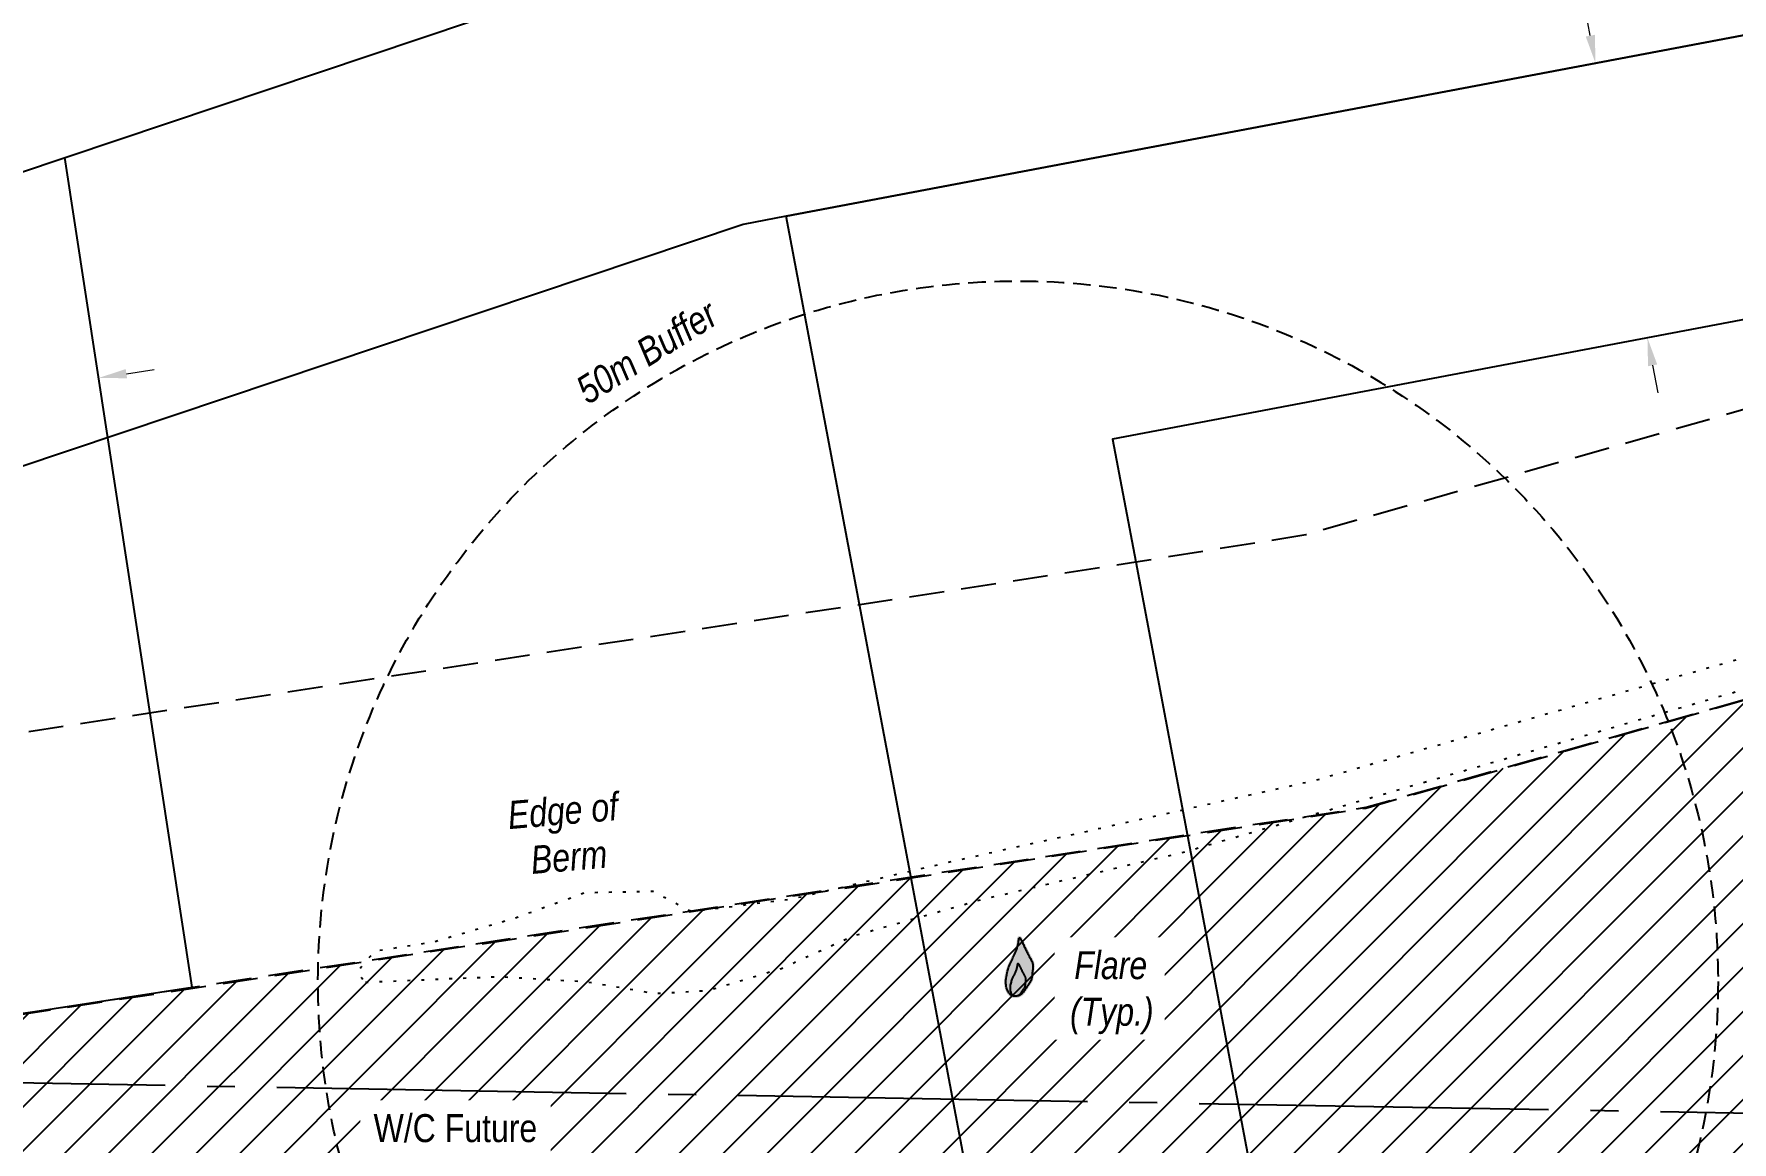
# Model space of a CAD drawing. Extents: x 407440 to 411585, y 6041728 to 6045069.
# Drawn here: x 410318 to 410926, y 6044339 to 6044735 of the extents above; entities that cross this region are included whole.
import ezdxf

# ---------------------------------------------------------------- set-up
doc = ezdxf.new("R2010")
doc.units = 0
doc.header["$LTSCALE"] = 5
doc.header["$PDMODE"] = 34
doc.header["$PDSIZE"] = 0.03
for name, pattern in [('foc-ACCESSROAD', [3.75, 2.5, -1.25]), ('foc-QUARTERLINE', [33, 25, -3, 2, -3]), ('foc-TIELINE', [1.875, 1.25, -0.625]), ('foc-TOPO', [1, 0.2, -0.8])]:
    doc.linetypes.add(name, pattern=pattern)
doc.layers.get('Defpoints').update_dxf_attribs({"color": 9})
for name, color, linetype, lineweight in [('AS-GENERAL', 48, 'Continuous', 18), ('C-WS-T', 13, 'Continuous', 9), ('F-RW-T', 190, 'Continuous', 9), ('T-TEXT', 48, 'Continuous', 18)]:
    doc.layers.add(name, color=color, linetype=linetype, lineweight=lineweight)
for name, color, linetype in [('AS-SYMBOL', 7, 'Continuous'), ('C-RW', 13, 'Continuous'), ('C-WS', 13, 'foc-ACCESSROAD'), ('F-AR', 190, 'foc-ACCESSROAD'), ('F-RW', 190, 'Continuous'), ('L-QSEC', 8, 'foc-QUARTERLINE'), ('P-BUFFER-PURPLE', 187, 'foc-TIELINE'), ('P-BUFFER-PURPLE-T', 187, 'Continuous'), ('P-PROPOSED-EXISTING-H', 59, 'Continuous'), ('T-GENERAL', 48, 'foc-TOPO')]:
    doc.layers.add(name, color=color, linetype=linetype)
doc.styles.add('80CG', font='ARIALN.TTF', dxfattribs={"height": 10})
doc.styles.add('80L', font='ARIALN.TTF', dxfattribs={"height": 10})
doc.dimstyles.new('Compass 5 000', dxfattribs={"dimscale": 5, "dimtxt": 9, "dimasz": 2, "dimexe": 0.2, "dimexo": 0.0625, "dimgap": 0.5, "dimtad": 0, "dimtih": 1, "dimtoh": 1, "dimzin": 0, "dimdsep": 46, "dimtxsty": '80CG', "dimcen": 0.1, "dimse1": 1, "dimse2": 1, "dimclrd": 256, "dimclrt": 256, "dimaunit": 1, "dimadec": 4, "dimazin": 0, "dimtfac": 0.06, "dimtofl": 0, "dimtmove": 0, "dimatfit": 1, "dimfxl": 0.2, "dimtolj": 1, "dimtzin": 0, "dimlwd": -1, "dimarcsym": 0})

# ---------------------------------------------------------------- blocks, each defined once
blk = doc.blocks.new('FLARE')
h = blk.add_hatch(color=255)
h.dxf.hatch_style = 1
h.paths.add_polyline_path([(0.163, 2.409, 0.114147), (0.125, 2.434), (0.109, 2.439, 0.261551), (0.012, 2.423), (0, 2.413, 0.131268), (-0.031, 2.371), (-0.04, 2.346, 0.041497), (-0.045, 2.33), (-0.053, 2.292, 0.015174), (-0.054, 2.286), (-0.061, 2.237, 0.004376), (-0.061, 2.236), (-0.068, 2.178), (-0.077, 2.114), (-0.087, 2.047), (-0.101, 1.977), (-0.118, 1.906), (-0.14, 1.833), (-0.165, 1.759), (-0.193, 1.684), (-0.223, 1.609), (-0.256, 1.534), (-0.289, 1.46), (-0.324, 1.388), (-0.358, 1.317), (-0.393, 1.247, 0.000505), (-0.393, 1.247), (-0.428, 1.176, 0.002398), (-0.428, 1.175), (-0.463, 1.104, 0.004177), (-0.464, 1.102), (-0.497, 1.029, 0.005735), (-0.498, 1.027), (-0.531, 0.951, 0.006994), (-0.532, 0.948), (-0.564, 0.869, 0.00791), (-0.565, 0.866), (-0.596, 0.781, 0.008323), (-0.597, 0.778), (-0.627, 0.688, 0.008095), (-0.628, 0.684), (-0.656, 0.59, 0.008067), (-0.656, 0.587), (-0.682, 0.489, 0.008387), (-0.682, 0.486), (-0.704, 0.386, 0.009056), (-0.705, 0.383), (-0.723, 0.283, 0.010123), (-0.724, 0.279), (-0.738, 0.181, 0.011689), (-0.739, 0.176), (-0.748, 0.081, 0.013925), (-0.748, 0.075), (-0.752, -0.017, 0.016488), (-0.752, -0.023), (-0.749, -0.11, 0.017255), (-0.749, -0.117), (-0.741, -0.198, 0.01735), (-0.74, -0.205), (-0.728, -0.28, 0.017311), (-0.726, -0.287), (-0.71, -0.357, 0.01715), (-0.708, -0.364), (-0.687, -0.429, 0.016886), (-0.685, -0.435), (-0.662, -0.495, 0.016546), (-0.659, -0.501), (-0.634, -0.556, 0.016164), (-0.631, -0.562), (-0.604, -0.611, 0.016329), (-0.6, -0.617), (-0.572, -0.661, 0.018828), (-0.568, -0.667), (-0.538, -0.707, 0.022087), (-0.533, -0.714), (-0.502, -0.748, 0.025345), (-0.495, -0.755), (-0.463, -0.785, 0.028234), (-0.454, -0.792), (-0.42, -0.817, 0.030298), (-0.409, -0.823), (-0.373, -0.843, 0.031129), (-0.362, -0.848), (-0.324, -0.864, 0.030544), (-0.312, -0.867), (-0.272, -0.878, 0.028465), (-0.26, -0.88), (-0.217, -0.887, 0.025311), (-0.207, -0.888), (-0.162, -0.89, 0.02283), (-0.153, -0.89), (-0.107, -0.887, 0.021226), (-0.099, -0.887), (-0.052, -0.88, 0.020401), (-0.044, -0.879), (0.002, -0.869, 0.020299), (0.01, -0.867), (0.055, -0.853, 0.020911), (0.063, -0.85), (0.106, -0.833, 0.022277), (0.114, -0.83), (0.154, -0.809, 0.023712), (0.163, -0.804), (0.2, -0.781, 0.022408), (0.207, -0.776), (0.242, -0.749, 0.01993), (0.248, -0.744), (0.28, -0.716, 0.017146), (0.285, -0.711), (0.314, -0.68, 0.014211), (0.318, -0.676), (0.345, -0.645, 0.011221), (0.348, -0.641), (0.374, -0.609, 0.008212), (0.376, -0.606), (0.4, -0.573, 0.005172), (0.402, -0.571), (0.425, -0.538, 0.002523), (0.425, -0.537), (0.448, -0.505, 0.001671), (0.448, -0.504), (0.47, -0.472, 0.001229), (0.471, -0.472), (0.492, -0.439, 0.00075), (0.493, -0.439), (0.514, -0.406, 0.00026), (0.515, -0.406), (0.537, -0.373), (0.56, -0.339), (0.583, -0.304), (0.608, -0.267), (0.634, -0.229, 0.001311), (0.634, -0.228), (0.661, -0.188, 0.003726), (0.662, -0.187), (0.689, -0.145, 0.006065), (0.691, -0.143), (0.717, -0.101, 0.008452), (0.719, -0.098), (0.744, -0.054, 0.010991), (0.746, -0.05), (0.77, -0.005, 0.013767), (0.772, 0), (0.793, 0.046, 0.016839), (0.795, 0.053), (0.813, 0.099, 0.019104), (0.815, 0.107), (0.829, 0.154, 0.016987), (0.83, 0.161), (0.841, 0.209, 0.013636), (0.842, 0.214), (0.849, 0.263, 0.010244), (0.85, 0.267), (0.855, 0.315, 0.006846), (0.856, 0.317), (0.86, 0.365, 0.003419), (0.86, 0.367), (0.863, 0.414), (0.867, 0.46), (0.871, 0.503), (0.876, 0.545), (0.881, 0.586), (0.887, 0.628, 0.001278), (0.887, 0.629), (0.893, 0.67, 0.004735), (0.893, 0.672), (0.898, 0.712, 0.008354), (0.899, 0.715), (0.902, 0.755, 0.012059), (0.902, 0.76), (0.904, 0.8, 0.015712), (0.904, 0.806), (0.903, 0.846, 0.018457), (0.903, 0.853), (0.899, 0.893, 0.018102), (0.898, 0.9), (0.891, 0.94, 0.016533), (0.89, 0.946), (0.88, 0.987, 0.014576), (0.878, 0.992), (0.866, 1.034, 0.012435), (0.864, 1.038), (0.849, 1.081, 0.010283), (0.847, 1.085), (0.829, 1.13, 0.00824), (0.828, 1.133), (0.807, 1.18, 0.00638), (0.806, 1.182), (0.782, 1.232, 0.004735), (0.781, 1.234), (0.755, 1.286, 0.003388), (0.755, 1.287), (0.727, 1.341, 0.002345), (0.726, 1.342), (0.697, 1.398, 0.001492), (0.696, 1.399), (0.666, 1.455, 0.000746), (0.666, 1.456), (0.635, 1.513), (0.604, 1.569), (0.575, 1.625), (0.546, 1.678), (0.52, 1.729), (0.495, 1.779), (0.471, 1.827), (0.448, 1.875), (0.425, 1.923), (0.401, 1.973), (0.377, 2.023), (0.353, 2.076, 0.000332), (0.353, 2.076), (0.327, 2.132, 0.001849), (0.326, 2.132), (0.3, 2.188, 0.0038), (0.299, 2.189), (0.273, 2.242, 0.006473), (0.272, 2.244), (0.246, 2.293, 0.010865), (0.244, 2.297), (0.22, 2.338, 0.019524), (0.215, 2.345), (0.193, 2.377, 0.041077), (0.183, 2.389)])
at = {"color": 48, "flags": 128}
for points in [[(0.109, -0.72), (0.069, -0.74), (0.026, -0.758), (-0.019, -0.771), (-0.065, -0.781), (-0.112, -0.788), (-0.158, -0.79), (-0.203, -0.788), (-0.246, -0.782), (-0.287, -0.771), (-0.325, -0.755), (-0.361, -0.735), (-0.395, -0.711), (-0.428, -0.681), (-0.458, -0.647), (-0.488, -0.608), (-0.516, -0.563), (-0.543, -0.514), (-0.569, -0.459), (-0.592, -0.399), (-0.612, -0.334), (-0.629, -0.264), (-0.642, -0.188), (-0.649, -0.107), (-0.652, -0.021), (-0.648, 0.071), (-0.639, 0.167), (-0.625, 0.265), (-0.607, 0.365), (-0.585, 0.464), (-0.56, 0.562), (-0.532, 0.656), (-0.502, 0.747), (-0.472, 0.831), (-0.439, 0.911), (-0.406, 0.987), (-0.373, 1.06), (-0.338, 1.132), (-0.304, 1.202), (-0.269, 1.273), (-0.233, 1.345), (-0.198, 1.418), (-0.164, 1.494), (-0.131, 1.57), (-0.1, 1.648), (-0.071, 1.725), (-0.045, 1.803), (-0.022, 1.88), (-0.003, 1.955), (0.011, 2.029), (0.022, 2.1), (0.031, 2.165), (0.038, 2.223), (0.045, 2.272), (0.053, 2.31), (0.063, 2.335), (0.075, 2.345), (0.091, 2.339), (0.111, 2.319), (0.133, 2.287), (0.158, 2.246), (0.183, 2.197), (0.21, 2.144), (0.236, 2.089), (0.262, 2.034), (0.287, 1.981), (0.311, 1.93), (0.334, 1.88), (0.358, 1.832), (0.381, 1.783), (0.406, 1.734), (0.431, 1.684), (0.458, 1.632), (0.486, 1.578), (0.516, 1.522), (0.547, 1.465), (0.578, 1.408), (0.608, 1.351), (0.638, 1.295), (0.666, 1.241), (0.692, 1.189), (0.715, 1.139), (0.736, 1.092), (0.755, 1.048), (0.77, 1.005), (0.783, 0.963), (0.792, 0.923), (0.799, 0.883), (0.803, 0.843), (0.804, 0.804), (0.803, 0.764), (0.799, 0.724), (0.794, 0.684), (0.788, 0.642), (0.782, 0.6), (0.776, 0.557), (0.771, 0.513), (0.767, 0.468), (0.764, 0.421), (0.76, 0.374), (0.756, 0.326), (0.75, 0.278), (0.743, 0.23), (0.733, 0.182), (0.719, 0.134), (0.702, 0.087), (0.681, 0.041), (0.658, -0.004), (0.632, -0.048), (0.606, -0.091), (0.579, -0.132), (0.552, -0.172), (0.525, -0.211), (0.5, -0.248), (0.477, -0.283), (0.454, -0.317), (0.431, -0.351), (0.409, -0.383), (0.388, -0.416), (0.366, -0.448), (0.343, -0.481), (0.32, -0.514), (0.296, -0.547), (0.27, -0.579), (0.242, -0.611), (0.213, -0.641), (0.181, -0.67), (0.147, -0.696)], [(0.018, -0.749), (-0.005, -0.76), (-0.029, -0.77), (-0.054, -0.778), (-0.08, -0.783), (-0.106, -0.787), (-0.132, -0.788), (-0.157, -0.787), (-0.181, -0.783), (-0.204, -0.777), (-0.225, -0.769), (-0.246, -0.758), (-0.265, -0.744), (-0.283, -0.727), (-0.3, -0.708), (-0.317, -0.686), (-0.332, -0.661), (-0.348, -0.633), (-0.362, -0.603), (-0.375, -0.569), (-0.386, -0.533), (-0.396, -0.493), (-0.403, -0.451), (-0.407, -0.406), (-0.408, -0.357), (-0.406, -0.306), (-0.401, -0.252), (-0.394, -0.197), (-0.383, -0.142), (-0.371, -0.086), (-0.357, -0.031), (-0.341, 0.022), (-0.325, 0.072), (-0.308, 0.12), (-0.29, 0.165), (-0.271, 0.207), (-0.252, 0.248), (-0.233, 0.288), (-0.213, 0.328), (-0.194, 0.367), (-0.174, 0.407), (-0.155, 0.449), (-0.135, 0.491), (-0.117, 0.534), (-0.099, 0.577), (-0.083, 0.62), (-0.068, 0.664), (-0.056, 0.707), (-0.045, 0.749), (-0.037, 0.791), (-0.031, 0.83), (-0.026, 0.867), (-0.022, 0.899), (-0.018, 0.927), (-0.014, 0.948), (-0.008, 0.962), (-0.001, 0.968), (0.008, 0.964), (0.019, 0.953), (0.031, 0.935), (0.045, 0.912), (0.059, 0.885), (0.074, 0.855), (0.089, 0.824), (0.103, 0.793), (0.117, 0.764), (0.131, 0.735), (0.144, 0.707), (0.157, 0.68), (0.17, 0.653), (0.184, 0.625), (0.198, 0.597), (0.213, 0.568), (0.229, 0.538), (0.246, 0.507), (0.263, 0.475), (0.28, 0.443), (0.297, 0.411), (0.314, 0.38), (0.329, 0.349), (0.344, 0.32), (0.357, 0.292), (0.369, 0.266), (0.379, 0.241), (0.388, 0.217), (0.395, 0.194), (0.4, 0.171), (0.404, 0.149), (0.406, 0.126), (0.407, 0.104), (0.406, 0.082), (0.404, 0.06), (0.401, 0.037), (0.398, 0.014), (0.395, -0.009), (0.391, -0.034), (0.388, -0.058), (0.386, -0.084), (0.384, -0.11), (0.382, -0.136), (0.38, -0.163), (0.377, -0.19), (0.373, -0.217), (0.367, -0.244), (0.359, -0.271), (0.349, -0.297), (0.338, -0.323), (0.325, -0.348), (0.311, -0.373), (0.296, -0.397), (0.281, -0.42), (0.265, -0.442), (0.251, -0.464), (0.237, -0.484), (0.223, -0.504), (0.211, -0.523), (0.198, -0.542), (0.186, -0.56), (0.174, -0.579), (0.161, -0.597), (0.149, -0.615), (0.136, -0.633), (0.122, -0.652), (0.108, -0.67), (0.092, -0.688), (0.076, -0.705), (0.058, -0.721), (0.039, -0.736)]]:
    blk.add_lwpolyline(points, close=True, dxfattribs=at)
blk = doc.blocks.new('*D57')
at = {"layer": 'Defpoints', "color": 0, "transparency": 16777216}
for p in [(410876.91, 6044724.77), (410874.12, 6044724.24), (410892.69, 6044626.03)]:
    blk.add_point(p, dxfattribs=at)
at = {"layer": 'F-RW-T', "transparency": 16777216}
for p, q in [((410846.24, 6044886.91), (410836.24, 6044886.91)), ((410875.05, 6044734.59), (410846.24, 6044886.91)), ((410897.35, 6044616.73), (410899.21, 6044606.9))]:
    blk.add_line(p, q, dxfattribs=at)
for points in [[(410876.69, 6044734.9), (410873.42, 6044734.28), (410876.91, 6044724.77)], [(410898.99, 6044617.04), (410895.71, 6044616.42), (410895.49, 6044626.55)]]:
    blk.add_solid(points, dxfattribs=at)
at = {"layer": 'F-RW-T', "transparency": 16777216, "insert": (410796.7, 6044886.91), "char_height": 10, "attachment_point": 5, "style": '80CG'}
blk.add_mtext('\\A1;PGI\\P20.00 P/L R/W\\PPLA 190334\\P(Expired)', dxfattribs=at)
blk = doc.blocks.new('*D61')
at = {"layer": 'C-WS-T', "transparency": 16777216}
for p, q in [((410351.35, 6044613.74), (410361.23, 6044615.26)), ((410257.48, 6044599.35), (410247.59, 6044597.84))]:
    blk.add_line(p, q, dxfattribs=at)
for points in [[(410351.09, 6044615.39), (410351.6, 6044612.1), (410341.46, 6044612.23)], [(410257.22, 6044601), (410257.73, 6044597.7), (410267.36, 6044600.87)]]:
    blk.add_solid(points, dxfattribs=at)
at = {"layer": 'Defpoints', "color": 0, "transparency": 16777216}
for p in [(410338.7, 6044630.24), (410264.6, 6044618.88), (410267.36, 6044600.87)]:
    blk.add_point(p, dxfattribs=at)
at = {"layer": 'C-WS-T', "transparency": 16777216, "insert": (410189.41, 6044597.84), "char_height": 10, "attachment_point": 5, "style": '80CG'}
blk.add_mtext('\\A1;Veren\\P15.00 Water Line R/W\\PLOC ______', dxfattribs=at)

msp = doc.modelspace()

# ---------------------------------------------------------------- hatches: boundary and pattern name
at = {"layer": 'P-PROPOSED-EXISTING-H'}
h = msp.add_hatch(dxfattribs=at)
h.set_pattern_fill('ANSI31', color=256, scale=3.498392, style=0)
h.set_pattern_definition([(45, (-102.852, 2739.382), (-7.854113246, 7.854113246), [])])
edge = h.paths.add_edge_path()
edge.add_line((410849.565, 6043843.767), (410381.581, 6043755.258))
edge.add_line((410381.581, 6043755.258), (409934.712, 6043670.743))
edge.add_line((409934.712, 6043670.743), (409814.106, 6044308.44))
edge.add_line((409814.106, 6044308.44), (410263.945, 6044377.375))
edge.add_line((410263.945, 6044377.375), (410794.85, 6044458.734))
edge.add_line((410794.85, 6044458.734), (411169.273, 6044565.411))
edge.add_line((411169.273, 6044565.411), (411290.002, 6043927.065))
edge.add_line((411290.002, 6043927.065), (411039.067, 6043879.607))
edge.add_arc((410922.403, 6043977.554), 152.33, 241.435078, 319.984322, ccw=False)

# ---------------------------------------------------------------- linework, layer by layer
at = {"layer": 'C-RW', "flags": 128}
msp.add_lwpolyline([(410257.239, 6044666.886), (410300.762, 6044383.017), (410374.863, 6044394.373), (410329.373, 6044691.068)], dxfattribs=at)
at = {"layer": 'T-GENERAL', "flags": 128}
msp.add_lwpolyline([(410436.898, 6044396.188), (410484.29, 6044398.2), (410516.129, 6044396.371), (410540.466, 6044392.163), (410559.679, 6044393.261), (410585.662, 6044401.126), (410611.097, 6044412.65), (410657.11, 6044425.679), (410730.302, 6044442.873), (410940.068, 6044503.828), (411012.065, 6044520.212), (411021.171, 6044524.798), (411020.141, 6044529.602), (411010.643, 6044532.348), (410996.453, 6044531.09), (410870.394, 6044495.161), (410776.362, 6044468.218), (410646.328, 6044439.226), (410589.635, 6044425.905), (410553.573, 6044421.33), (410539.66, 6044428.65), (410515.314, 6044428.101), (410490.576, 6044419.121), (410461.286, 6044410.52), (410440.052, 6044407.226), (410433.828, 6044399.723)], close=True, dxfattribs=at)

# ---------------------------------------------------------------- block references
at = {"layer": 'AS-SYMBOL', "xscale": 6.663603133369418, "yscale": 6.663603133369418, "zscale": 6.663603133369418}
msp.add_blockref('FLARE', (410670.316, 6044396.422, -0.107), dxfattribs=at)

# ---------------------------------------------------------------- texts
at = {"layer": 'P-BUFFER-PURPLE-T', "insert": (410487.298, 6044596.082), "char_height": 9.9954, "attachment_point": 1, "rotation": 32.012122, "style": '80L'}
msp.add_mtext_dynamic_manual_height_columns('\\pi28.082;{\\fArial Narrow|b0|i1|c0|p34;50m Buffer}', width=112.37367, gutter_width=49.981, heights=[0], dxfattribs=at)

# ---------------------------------------------------------------- dimensions: what is measured, and where the dimension line sits
at = {"layer": 'C-WS-T'}
dim = msp.add_aligned_dim(p1=(410338.699, 6044630.243), p2=(410264.599, 6044618.882), distance=18.226, text='Veren\\P15.00 Water Line R/W\\PLOC ______', dimstyle='Compass 5 000', dxfattribs=at)
dim.commit()
dim.dimension.update_dxf_attribs({"geometry": '*D61', "text_midpoint": (410189.407, 6044597.836)})
at = {"layer": 'F-RW-T'}
dim = msp.add_linear_dim(base=(410876.913, 6044724.766), p1=(410892.693, 6044626.025), p2=(410874.115, 6044724.237), angle=100.711426, text='PGI\\P20.00 P/L R/W\\PPLA 190334\\P(Expired)', dimstyle='Compass 5 000', dxfattribs=at)
dim.commit()
dim.dimension.update_dxf_attribs({"geometry": '*D57', "text_midpoint": (410796.702, 6044886.911), "dimtype": 161})

# ---------------------------------------------------------------- next in the draw order: texts
at = {"layer": 'AS-GENERAL', "insert": (410487.044, 6044460.837), "char_height": 9.9954, "attachment_point": 1, "rotation": 4.779906, "style": '80L', "bg_fill": 3, "box_fill_scale": 1.15, "bg_fill_color": 256, "bg_fill_true_color": 256, "bg_fill_transparency": 0}
msp.add_mtext_dynamic_manual_height_columns('\\pi0.33555;{\\fArial Narrow|b0|i1|c0|p34;Edge of \\P\\pi7.2082;Berm}', width=41.08226, gutter_width=50, heights=[0], dxfattribs=at)
at = {"layer": 'T-TEXT', "insert": (410688.387, 6044407.276), "char_height": 9.9954, "attachment_point": 1, "style": '80L', "bg_fill": 2}
msp.add_mtext_dynamic_manual_height_columns('\\pi2.051;{\\fArial Narrow|b0|i1|c0|p34;Flare\\P\\pi0.54081;(Typ.)}', width=29.34966, gutter_width=250, heights=[0], dxfattribs=at)

# ---------------------------------------------------------------- next in the draw order: linework, layer by layer
at = {"layer": 'C-WS', "flags": 128}
msp.add_lwpolyline([(410849.565, 6043843.767), (410381.581, 6043755.258), (409934.712, 6043670.743), (409814.106, 6044308.44), (410263.945, 6044377.375), (410794.85, 6044458.734), (411169.273, 6044565.411), (411290.002, 6043927.065), (411039.067, 6043879.607, -0.3568179)], format="xyb", close=True, dxfattribs=at)
at = {"layer": 'F-AR', "flags": 128}
for points in [[(409580.312, 6044347.686), (409721.241, 6044386.258), (409793.087, 6044405.958), (410613.709, 6044531.249), (410712.523, 6044546.481), (410773.298, 6044556.223), (411144.696, 6044662.431), (411479.439, 6044725.715)], [(411479.439, 6044623.853), (411169.291, 6044565.311), (410794.704, 6044458.339), (410730.96, 6044448.556), (410632.116, 6044433.385), (410262.907, 6044376.778), (409813.89, 6044307.979), (409580.312, 6044243.492)]]:
    msp.add_lwpolyline(points, dxfattribs=at)
at = {"layer": 'F-RW'}
for points in [[(409580.312, 6044467.217), (409768.438, 6044503.015), (410547.356, 6044764.147), (411237.177, 6044894.596), (411479.439, 6045068.597)], [(411479.439, 6044945.485), (411277.662, 6044800.571), (410587.404, 6044670.003), (410572.006, 6044667.089), (409793.087, 6044405.958), (409692.376, 6044386.767), (409580.312, 6044365.453)], [(411479.439, 6044822.427), (411317.988, 6044706.475), (410704.162, 6044590.362), (410712.485, 6044546.46), (410730.96, 6044448.552), (410746.113, 6044368.333), (410783.039, 6044172.965), (410684.829, 6044154.408), (410644.06, 6044370.117), (410632.116, 6044433.382), (410613.642, 6044531.229), (410587.404, 6044670.003), (411277.662, 6044800.571), (411479.439, 6044945.485)]]:
    msp.add_lwpolyline(points, dxfattribs=at)
at = {"layer": 'L-QSEC'}
msp.add_line((409580.312, 6044373.054), (411479.439, 6044339.862), dxfattribs=at)
at = {"layer": 'P-BUFFER-PURPLE'}
msp.add_circle((410670.316, 6044396.422, -0.107), 250.434, dxfattribs=at)

# ---------------------------------------------------------------- next in the draw order: texts
at = {"layer": 'C-WS-T', "insert": (410469.05, 6044343.945), "char_height": 9.9954, "attachment_point": 5, "style": '80L', "bg_fill": 2}
msp.add_mtext_dynamic_manual_height_columns('W/C Future', width=58.13603, gutter_width=50, heights=[0], dxfattribs=at)

doc.saveas('drawing.dxf')
